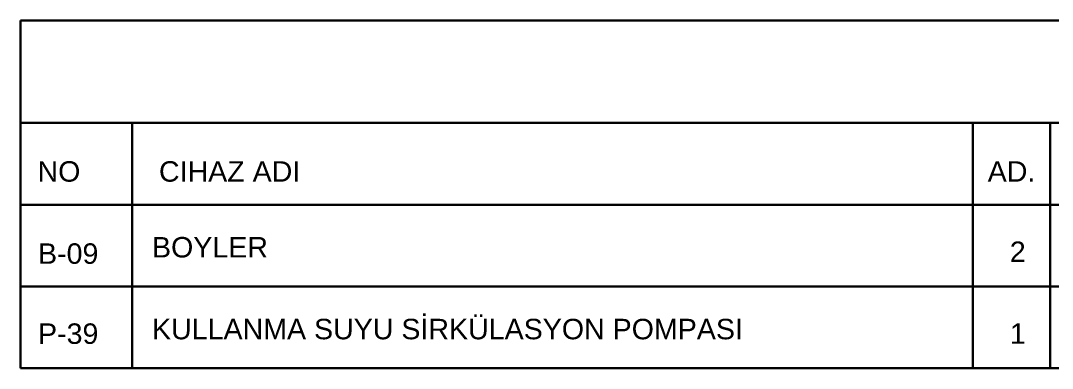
# Model space of a CAD drawing. Header units: centimetres. Extents: x 405464 to 563355, y 50011 to 66875.
# Drawn here: x 530270 to 531278, y 52403 to 52743 of the extents above; entities that cross this region are included whole.
import ezdxf

# ---------------------------------------------------------------- set-up
doc = ezdxf.new("R2010")
doc.units = ezdxf.units.CM
doc.layers.add('0-MEK-IST-03CIHAZ', color=120, linetype='Continuous', lineweight=30)
doc.layers.add('0-MEK-IST-YAZI', color=81, linetype='Continuous', lineweight=30)
doc.styles.add('TROMANT', font='arial.ttf', dxfattribs={"width": 0.8})

msp = doc.modelspace()

# ---------------------------------------------------------------- linework, layer by layer
at = {"layer": '0-MEK-IST-03CIHAZ'}
for p, q in [((530269.8, 52743.2), (530269.8, 52403.2)), ((530269.8, 52743.2), (533217.1, 52743.2)), ((530269.8, 52643.2), (533217.1, 52643.2)), ((530378.7, 52643.2), (530378.7, 52403.2)), ((531200.4, 52643.2), (531200.4, 52403.2)), ((531276.2, 52643.2), (531276.2, 52403.2)), ((530269.8, 52563.2), (533217.1, 52563.2)), ((530269.8, 52483.2), (533217.1, 52483.2)), ((530269.8, 52403.2), (533217.1, 52403.2))]:
    msp.add_line(p, q, dxfattribs=at)

# ---------------------------------------------------------------- texts
at = {"layer": '0-MEK-IST-YAZI', "style": 'TROMANT'}
for s, p in [('NO', (530286.3, 52585.7)), ('CIHAZ ADI', (530405, 52585.7)), ('AD.', (531215, 52585.7)), ('BOYLER', (530398.2, 52511.6)), ('2', (531236.6, 52507.2)), ('B-09', (530286.8, 52505.4)), ('KULLANMA SUYU SİRKÜLASYON POMPASI', (530398.2, 52431.6)), ('P-39', (530286.8, 52427.1)), ('1', (531236.6, 52427.2))]:
    msp.add_text(s, height=20, dxfattribs=at).set_placement(p)

doc.saveas('drawing.dxf')
